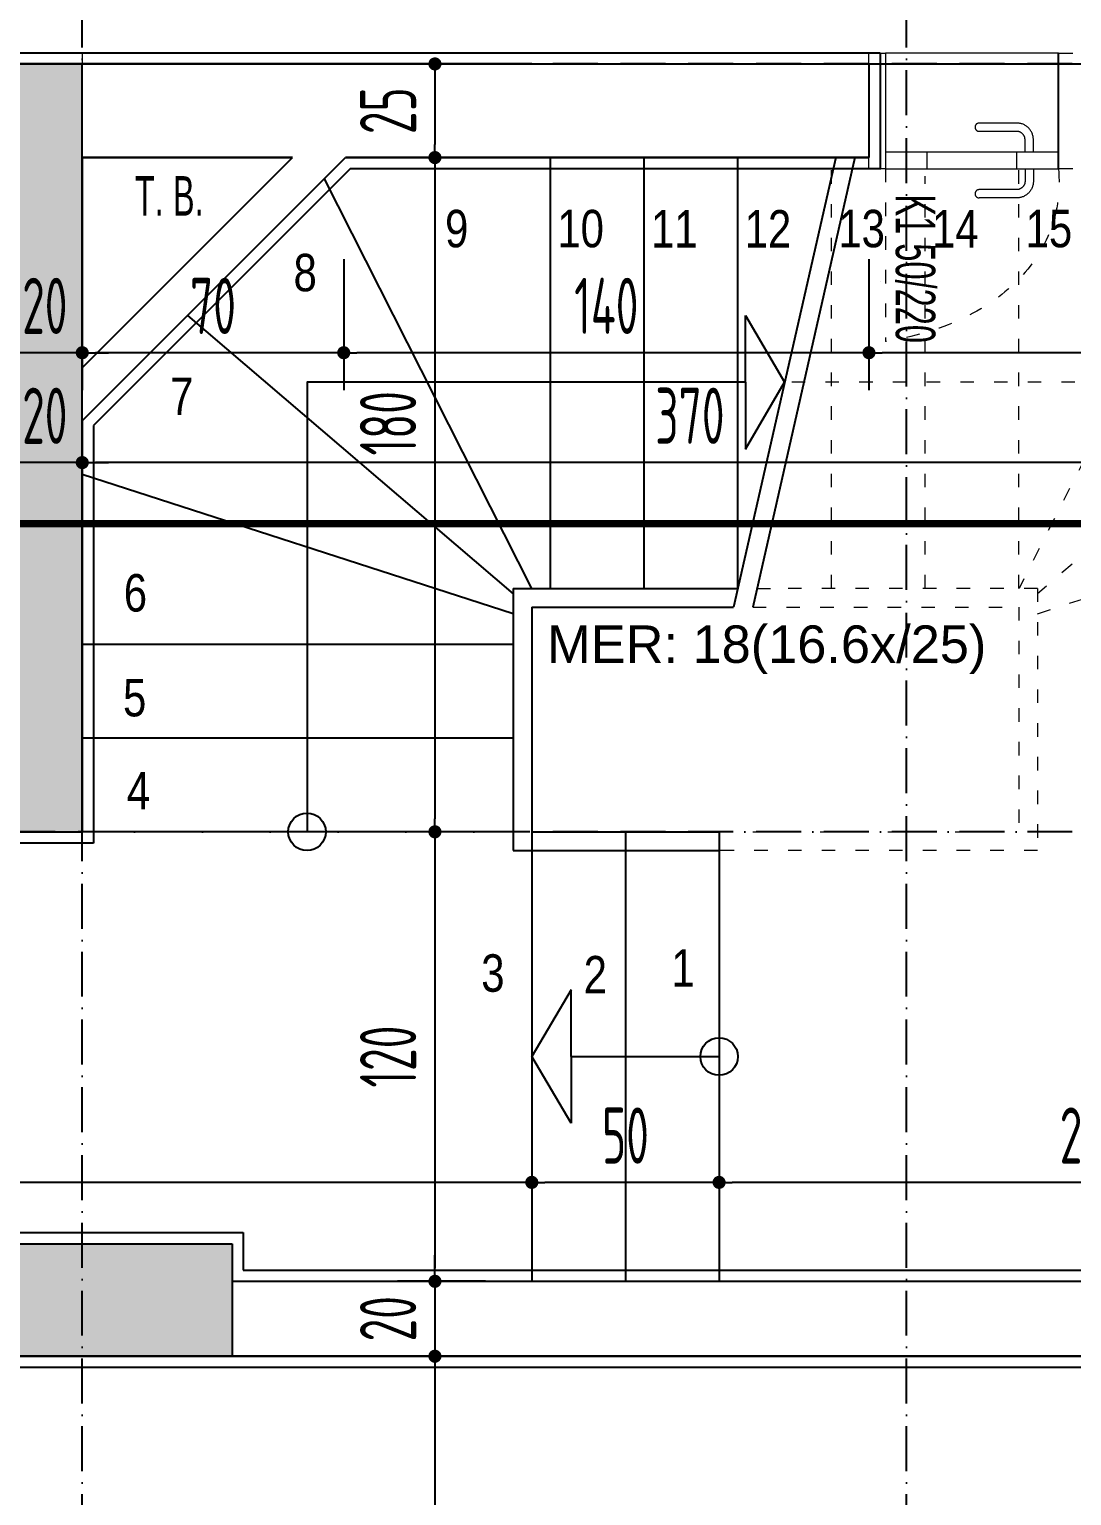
# Model space of a CAD drawing. Extents: x 41749 to 92598, y -24291 to 29432.
# Drawn here: x 53618.4 to 53896.7, y -22678.6 to -22287.1 of the extents above; entities that cross this region are included whole.
import ezdxf

# ---------------------------------------------------------------- set-up
doc = ezdxf.new("R2010")
doc.units = 0
doc.header["$MEASUREMENT"] = 0
doc.header["$PDMODE"] = 3
for name, pattern in [('ACAD_ISO03W100', [30, 12, -18]), ('ACAD_ISO10W100', [18, 12, -3, 0, -3]), ('DASHED', [0.75, 0.5, -0.25])]:
    doc.linetypes.add(name, pattern=pattern)
doc.layers.get('0').update_dxf_attribs({"linetype": 'CONTINUOUS'})
doc.layers.get('Defpoints').update_dxf_attribs({"linetype": 'CONTINUOUS'})
for name, color, linetype in [('ADAKENARI', 7, 'CONTINUOUS'), ('AKS', 10, 'CONTINUOUS'), ('DUVAR', 6, 'CONTINUOUS'), ('İÇ ÖLÇÜ', 95, 'CONTINUOUS'), ('KOLON', 5, 'CONTINUOUS'), ('MERBAS', 231, 'CONTINUOUS'), ('MERDIVEN', 3, 'CONTINUOUS'), ('OLCU', 3, 'CONTINUOUS'), ('SIVA', 7, 'CONTINUOUS'), ('SıVA', 7, 'CONTINUOUS'), ('tar', 12, 'CONTINUOUS'), ('YAZI', 7, 'CONTINUOUS')]:
    doc.layers.add(name, color=color, linetype=linetype)
for name, color, linetype, lineweight in [('KAPI-ACILIM1', 13, 'ACAD_ISO03W100', 20), ('KAPI-ACILIM11', 13, 'ACAD_ISO03W100', 20), ('KAPI-GOR', 153, 'CONTINUOUS', 15), ('KAPI-KASA', 34, 'CONTINUOUS', 20)]:
    doc.layers.add(name, color=color, linetype=linetype, lineweight=lineweight)
doc.styles.add('OLCU', font='isocpeur.ttf', dxfattribs={"width": 0.59})
doc.styles.add('POZ', font='arial.ttf', dxfattribs={"width": 0.8, "height": 12.5})
doc.dimstyles.new('OLCU3', dxfattribs={"dimscale": 0.5, "dimtxt": 30, "dimasz": 7, "dimexe": 20, "dimexo": 0, "dimgap": 10, "dimtad": 1, "dimdec": 4, "dimrnd": 0.5, "dimdsep": 46, "dimtxsty": 'OLCU', "dimblk1": 'DOT', "dimblk2": 'DOT', "dimsah": 1, "dimcen": 0.09, "dimclrt": 4, "dimadec": 0, "dimazin": 0, "dimtfac": 1, "dimtdec": 4, "dimtix": 1, "dimtmove": 2, "dimatfit": 3, "dimfxl": 0, "dimtolj": 1, "dimtzin": 0, "dimarcsym": 0})

# ---------------------------------------------------------------- blocks, each defined once
blk = doc.blocks.new('DOT')
at = {"color": 0, "linetype": 'ByBlock'}
blk.add_line((-0.5, 0), (-1, 0), dxfattribs=at)
at = {"color": 0, "linetype": 'ByBlock', "const_width": 0.5}
blk.add_lwpolyline([(-0.25, 0, 1), (0.25, 0, 1)], format="xyb", close=True, dxfattribs=at)
blk = doc.blocks.new('*D2214')
at = {"layer": 'Defpoints', "color": 0, "transparency": 16777216}
for p in [(53842.54, -22308.92), (53992.54, -22333.65), (53842.54, -22373.44)]:
    blk.add_point(p, dxfattribs=at)
at = {"layer": 'İÇ ÖLÇÜ', "color": 0, "lineweight": -2, "transparency": 16777216}
for p, q in [((53842.54, -22348.44), (53842.54, -22383.44)), ((53992.54, -22348.44), (53992.54, -22383.44)), ((53989.04, -22373.44), (53846.04, -22373.44))]:
    blk.add_line(p, q, dxfattribs=at)
at = {"layer": 'İÇ ÖLÇÜ', "color": 0, "lineweight": -2, "transparency": 16777216, "xscale": 3.5, "yscale": 3.5, "zscale": 3.5, "rotation": 180}
blk.add_blockref('DOT', (53842.54, -22373.44), dxfattribs=at)
at = {"layer": 'İÇ ÖLÇÜ', "color": 0, "lineweight": -2, "transparency": 16777216, "xscale": 3.5, "yscale": 3.5, "zscale": 3.5}
blk.add_blockref('DOT', (53992.54, -22373.44), dxfattribs=at)
at = {"layer": 'İÇ ÖLÇÜ', "color": 4, "transparency": 16777216, "insert": (53917.54, -22360.94), "char_height": 15, "attachment_point": 5, "style": 'OLCU'}
blk.add_mtext('\\A1;150', dxfattribs=at)
blk = doc.blocks.new('*D2215')
at = {"layer": 'Defpoints', "color": 0, "transparency": 16777216}
for p in [(53842.54, -22308.92), (53702.34, -22321.27), (53702.34, -22373.44)]:
    blk.add_point(p, dxfattribs=at)
at = {"layer": 'İÇ ÖLÇÜ', "color": 0, "lineweight": -2, "transparency": 16777216}
for p, q in [((53702.34, -22348.44), (53702.34, -22383.44)), ((53842.54, -22348.44), (53842.54, -22383.44)), ((53839.04, -22373.44), (53705.84, -22373.44))]:
    blk.add_line(p, q, dxfattribs=at)
at = {"layer": 'İÇ ÖLÇÜ', "color": 0, "lineweight": -2, "transparency": 16777216, "xscale": 3.5, "yscale": 3.5, "zscale": 3.5, "rotation": 180}
blk.add_blockref('DOT', (53702.34, -22373.44), dxfattribs=at)
at = {"layer": 'İÇ ÖLÇÜ', "color": 0, "lineweight": -2, "transparency": 16777216, "xscale": 3.5, "yscale": 3.5, "zscale": 3.5}
blk.add_blockref('DOT', (53842.54, -22373.44), dxfattribs=at)
at = {"layer": 'İÇ ÖLÇÜ', "color": 4, "transparency": 16777216, "insert": (53772.44, -22360.94), "char_height": 15, "attachment_point": 5, "style": 'OLCU'}
blk.add_mtext('\\A1;140', dxfattribs=at)
blk = doc.blocks.new('*D2216')
at = {"layer": 'Defpoints', "color": 0, "transparency": 16777216}
for p in [(53702.34, -22321.27), (53632.54, -22331.83), (53632.54, -22373.44)]:
    blk.add_point(p, dxfattribs=at)
at = {"layer": 'İÇ ÖLÇÜ', "color": 0, "lineweight": -2, "transparency": 16777216}
for p, q in [((53632.54, -22348.44), (53632.54, -22383.44)), ((53702.34, -22348.44), (53702.34, -22383.44)), ((53698.84, -22373.44), (53636.04, -22373.44))]:
    blk.add_line(p, q, dxfattribs=at)
at = {"layer": 'İÇ ÖLÇÜ', "color": 0, "lineweight": -2, "transparency": 16777216, "xscale": 3.5, "yscale": 3.5, "zscale": 3.5, "rotation": 180}
blk.add_blockref('DOT', (53632.54, -22373.44), dxfattribs=at)
at = {"layer": 'İÇ ÖLÇÜ', "color": 0, "lineweight": -2, "transparency": 16777216, "xscale": 3.5, "yscale": 3.5, "zscale": 3.5}
blk.add_blockref('DOT', (53702.34, -22373.44), dxfattribs=at)
at = {"layer": 'İÇ ÖLÇÜ', "color": 4, "transparency": 16777216, "insert": (53667.44, -22360.94), "char_height": 15, "attachment_point": 5, "style": 'OLCU'}
blk.add_mtext('\\A1;70', dxfattribs=at)
blk = doc.blocks.new('*D2217')
at = {"layer": 'Defpoints', "color": 0, "transparency": 16777216}
for p in [(53612.54, -22313.62), (53632.54, -22331.83), (53612.54, -22373.44)]:
    blk.add_point(p, dxfattribs=at)
at = {"layer": 'İÇ ÖLÇÜ', "color": 0, "lineweight": -2, "transparency": 16777216}
for p, q in [((53612.54, -22348.44), (53612.54, -22383.44)), ((53632.54, -22348.44), (53632.54, -22383.44)), ((53609.04, -22373.44), (53605.54, -22373.44)), ((53632.54, -22373.44), (53612.54, -22373.44)), ((53636.04, -22373.44), (53639.54, -22373.44))]:
    blk.add_line(p, q, dxfattribs=at)
at = {"layer": 'İÇ ÖLÇÜ', "color": 0, "lineweight": -2, "transparency": 16777216, "xscale": 3.5, "yscale": 3.5, "zscale": 3.5}
blk.add_blockref('DOT', (53612.54, -22373.44), dxfattribs=at)
at = {"layer": 'İÇ ÖLÇÜ', "color": 0, "lineweight": -2, "transparency": 16777216, "xscale": 3.5, "yscale": 3.5, "zscale": 3.5, "rotation": 180}
blk.add_blockref('DOT', (53632.54, -22373.44), dxfattribs=at)
at = {"layer": 'İÇ ÖLÇÜ', "color": 4, "transparency": 16777216, "insert": (53622.54, -22360.94), "char_height": 15, "attachment_point": 5, "style": 'OLCU'}
blk.add_mtext('\\A1;20', dxfattribs=at)
blk = doc.blocks.new('*D2221')
at = {"layer": 'Defpoints', "color": 0, "transparency": 16777216}
for p in [(53632.54, -22402.77), (53632.54, -22459.97), (54002.54, -22459.97)]:
    blk.add_point(p, dxfattribs=at)
at = {"layer": 'İÇ ÖLÇÜ', "color": 0, "lineweight": -2, "transparency": 16777216}
for p, q in [((53632.54, -22427.77), (53632.54, -22392.77)), ((54002.54, -22427.77), (54002.54, -22392.77)), ((53999.04, -22402.77), (53636.04, -22402.77))]:
    blk.add_line(p, q, dxfattribs=at)
at = {"layer": 'İÇ ÖLÇÜ', "color": 0, "lineweight": -2, "transparency": 16777216, "xscale": 3.5, "yscale": 3.5, "zscale": 3.5, "rotation": 180}
blk.add_blockref('DOT', (53632.54, -22402.77), dxfattribs=at)
at = {"layer": 'İÇ ÖLÇÜ', "color": 0, "lineweight": -2, "transparency": 16777216, "xscale": 3.5, "yscale": 3.5, "zscale": 3.5}
blk.add_blockref('DOT', (54002.54, -22402.77), dxfattribs=at)
at = {"layer": 'İÇ ÖLÇÜ', "color": 4, "transparency": 16777216, "insert": (53794.75, -22390.27), "char_height": 15, "attachment_point": 5, "style": 'OLCU'}
blk.add_mtext('\\A1;370', dxfattribs=at)
blk = doc.blocks.new('*D2222')
at = {"layer": 'Defpoints', "color": 0, "transparency": 16777216}
for p in [(53612.54, -22402.77), (53632.54, -22459.97), (53612.54, -22481.34)]:
    blk.add_point(p, dxfattribs=at)
at = {"layer": 'İÇ ÖLÇÜ', "color": 0, "lineweight": -2, "transparency": 16777216}
for p, q in [((53612.54, -22427.77), (53612.54, -22392.77)), ((53632.54, -22427.77), (53632.54, -22392.77)), ((53609.04, -22402.77), (53605.54, -22402.77)), ((53632.54, -22402.77), (53612.54, -22402.77)), ((53636.04, -22402.77), (53639.54, -22402.77))]:
    blk.add_line(p, q, dxfattribs=at)
at = {"layer": 'İÇ ÖLÇÜ', "color": 0, "lineweight": -2, "transparency": 16777216, "xscale": 3.5, "yscale": 3.5, "zscale": 3.5}
blk.add_blockref('DOT', (53612.54, -22402.77), dxfattribs=at)
at = {"layer": 'İÇ ÖLÇÜ', "color": 0, "lineweight": -2, "transparency": 16777216, "xscale": 3.5, "yscale": 3.5, "zscale": 3.5, "rotation": 180}
blk.add_blockref('DOT', (53632.54, -22402.77), dxfattribs=at)
at = {"layer": 'İÇ ÖLÇÜ', "color": 4, "transparency": 16777216, "insert": (53622.54, -22390.27), "char_height": 15, "attachment_point": 5, "style": 'OLCU'}
blk.add_mtext('\\A1;20', dxfattribs=at)
blk = doc.blocks.new('*D2236')
at = {"layer": 'Defpoints', "color": 0, "transparency": 16777216}
for p in [(53802.54, -22561.34), (54002.54, -22565.25), (53802.54, -22594.93)]:
    blk.add_point(p, dxfattribs=at)
at = {"layer": 'İÇ ÖLÇÜ', "color": 0, "lineweight": -2, "transparency": 16777216}
for p, q in [((53802.54, -22569.93), (53802.54, -22604.93)), ((54002.54, -22569.93), (54002.54, -22604.93)), ((53999.04, -22594.93), (53806.04, -22594.93))]:
    blk.add_line(p, q, dxfattribs=at)
at = {"layer": 'İÇ ÖLÇÜ', "color": 0, "lineweight": -2, "transparency": 16777216, "xscale": 3.5, "yscale": 3.5, "zscale": 3.5, "rotation": 180}
blk.add_blockref('DOT', (53802.54, -22594.93), dxfattribs=at)
at = {"layer": 'İÇ ÖLÇÜ', "color": 0, "lineweight": -2, "transparency": 16777216, "xscale": 3.5, "yscale": 3.5, "zscale": 3.5}
blk.add_blockref('DOT', (54002.54, -22594.93), dxfattribs=at)
at = {"layer": 'İÇ ÖLÇÜ', "color": 4, "transparency": 16777216, "insert": (53902.54, -22582.43), "char_height": 15, "attachment_point": 5, "style": 'OLCU'}
blk.add_mtext('\\A1;200', dxfattribs=at)
blk = doc.blocks.new('*D2237')
at = {"layer": 'Defpoints', "color": 0, "transparency": 16777216}
for p in [(53752.54, -22542.56), (53802.54, -22561.34), (53752.54, -22594.93)]:
    blk.add_point(p, dxfattribs=at)
at = {"layer": 'MERDIVEN', "color": 0, "lineweight": -2, "transparency": 16777216}
for p, q in [((53752.54, -22569.93), (53752.54, -22604.93)), ((53802.54, -22569.93), (53802.54, -22604.93)), ((53799.04, -22594.93), (53756.04, -22594.93))]:
    blk.add_line(p, q, dxfattribs=at)
at = {"layer": 'MERDIVEN', "color": 0, "lineweight": -2, "transparency": 16777216, "xscale": 3.5, "yscale": 3.5, "zscale": 3.5, "rotation": 180}
blk.add_blockref('DOT', (53752.54, -22594.93), dxfattribs=at)
at = {"layer": 'MERDIVEN', "color": 0, "lineweight": -2, "transparency": 16777216, "xscale": 3.5, "yscale": 3.5, "zscale": 3.5}
blk.add_blockref('DOT', (53802.54, -22594.93), dxfattribs=at)
at = {"layer": 'MERDIVEN', "color": 4, "transparency": 16777216, "insert": (53777.54, -22582.43), "char_height": 15, "attachment_point": 5, "style": 'OLCU'}
blk.add_mtext('\\A1;50', dxfattribs=at)
blk = doc.blocks.new('*D2238')
at = {"layer": 'Defpoints', "color": 0, "transparency": 16777216}
for p in [(53752.54, -22542.56), (53452.54, -22585.03), (53452.54, -22594.93)]:
    blk.add_point(p, dxfattribs=at)
at = {"layer": 'MERDIVEN', "color": 0, "lineweight": -2, "transparency": 16777216}
for p, q in [((53752.54, -22569.93), (53752.54, -22604.93)), ((53452.54, -22585.03), (53452.54, -22604.93)), ((53749.04, -22594.93), (53456.04, -22594.93))]:
    blk.add_line(p, q, dxfattribs=at)
at = {"layer": 'MERDIVEN', "color": 0, "lineweight": -2, "transparency": 16777216, "xscale": 3.5, "yscale": 3.5, "zscale": 3.5, "rotation": 180}
blk.add_blockref('DOT', (53452.54, -22594.93), dxfattribs=at)
at = {"layer": 'MERDIVEN', "color": 0, "lineweight": -2, "transparency": 16777216, "xscale": 3.5, "yscale": 3.5, "zscale": 3.5}
blk.add_blockref('DOT', (53752.54, -22594.93), dxfattribs=at)
at = {"layer": 'MERDIVEN', "color": 4, "transparency": 16777216, "insert": (53602.54, -22582.43), "char_height": 15, "attachment_point": 5, "style": 'OLCU'}
blk.add_mtext('\\A1;300', dxfattribs=at)
blk = doc.blocks.new('*D2275')
at = {"layer": 'Defpoints', "color": 0, "transparency": 16777216}
for p in [(53725.04, -22296.34), (53726.68, -22321.34), (53727.68, -22321.34)]:
    blk.add_point(p, dxfattribs=at)
at = {"layer": 'İÇ ÖLÇÜ', "color": 0, "lineweight": -2, "transparency": 16777216}
for p, q in [((53725.04, -22296.34), (53736.68, -22296.34)), ((53726.68, -22299.84), (53726.68, -22317.84)), ((53727.68, -22321.34), (53716.68, -22321.34))]:
    blk.add_line(p, q, dxfattribs=at)
at = {"layer": 'İÇ ÖLÇÜ', "color": 0, "lineweight": -2, "transparency": 16777216, "xscale": 3.5, "yscale": 3.5, "zscale": 3.5}
for p, rotation in [((53726.68, -22296.34), 90), ((53726.68, -22321.34), 270)]:
    blk.add_blockref('DOT', p, dxfattribs=dict(at, rotation=rotation))
at = {"layer": 'İÇ ÖLÇÜ', "color": 4, "transparency": 16777216, "insert": (53714.18, -22308.84), "char_height": 15, "attachment_point": 5, "rotation": 90, "style": 'OLCU'}
blk.add_mtext('\\A1;25', dxfattribs=at)
blk = doc.blocks.new('*D2276')
at = {"layer": 'Defpoints', "color": 0, "transparency": 16777216}
for p in [(53727.68, -22321.34), (53726.68, -22501.34), (53726.68, -22501.34)]:
    blk.add_point(p, dxfattribs=at)
at = {"layer": 'İÇ ÖLÇÜ', "color": 0, "lineweight": -2, "transparency": 16777216}
for p, q in [((53727.68, -22321.34), (53716.68, -22321.34)), ((53726.68, -22324.84), (53726.68, -22497.84)), ((53726.68, -22501.34), (53716.68, -22501.34))]:
    blk.add_line(p, q, dxfattribs=at)
at = {"layer": 'İÇ ÖLÇÜ', "color": 0, "lineweight": -2, "transparency": 16777216, "xscale": 3.5, "yscale": 3.5, "zscale": 3.5}
for p, rotation in [((53726.68, -22321.34), 90), ((53726.68, -22501.34), 270)]:
    blk.add_blockref('DOT', p, dxfattribs=dict(at, rotation=rotation))
at = {"layer": 'İÇ ÖLÇÜ', "color": 4, "transparency": 16777216, "insert": (53714.18, -22392.28), "char_height": 15, "attachment_point": 5, "rotation": 90, "style": 'OLCU'}
blk.add_mtext('\\A1;180', dxfattribs=at)
blk = doc.blocks.new('*D2277')
at = {"layer": 'Defpoints', "color": 0, "transparency": 16777216}
for p in [(53726.68, -22501.34), (53726.68, -22621.34), (53740.18, -22621.34)]:
    blk.add_point(p, dxfattribs=at)
at = {"layer": 'İÇ ÖLÇÜ', "color": 0, "lineweight": -2, "transparency": 16777216}
for p, q in [((53726.68, -22501.34), (53716.68, -22501.34)), ((53726.68, -22504.84), (53726.68, -22617.84)), ((53740.18, -22621.34), (53716.68, -22621.34))]:
    blk.add_line(p, q, dxfattribs=at)
at = {"layer": 'İÇ ÖLÇÜ', "color": 0, "lineweight": -2, "transparency": 16777216, "xscale": 3.5, "yscale": 3.5, "zscale": 3.5}
for p, rotation in [((53726.68, -22501.34), 90), ((53726.68, -22621.34), 270)]:
    blk.add_blockref('DOT', p, dxfattribs=dict(at, rotation=rotation))
at = {"layer": 'İÇ ÖLÇÜ', "color": 4, "transparency": 16777216, "insert": (53714.18, -22561.34), "char_height": 15, "attachment_point": 5, "rotation": 90, "style": 'OLCU'}
blk.add_mtext('\\A1;120', dxfattribs=at)
blk = doc.blocks.new('*D2278')
at = {"layer": 'Defpoints', "color": 0, "transparency": 16777216}
for p in [(53740.18, -22621.34), (53726.68, -22641.34), (53740.18, -22641.34)]:
    blk.add_point(p, dxfattribs=at)
at = {"layer": 'İÇ ÖLÇÜ', "color": 0, "lineweight": -2, "transparency": 16777216}
for p, q in [((53726.68, -22617.84), (53726.68, -22614.34)), ((53740.18, -22621.34), (53716.68, -22621.34)), ((53726.68, -22621.34), (53726.68, -22641.34)), ((53740.18, -22641.34), (53716.68, -22641.34)), ((53726.68, -22644.84), (53726.68, -22648.34))]:
    blk.add_line(p, q, dxfattribs=at)
at = {"layer": 'İÇ ÖLÇÜ', "color": 0, "lineweight": -2, "transparency": 16777216, "xscale": 3.5, "yscale": 3.5, "zscale": 3.5}
for p, rotation in [((53726.68, -22621.34), 270), ((53726.68, -22641.34), 90)]:
    blk.add_blockref('DOT', p, dxfattribs=dict(at, rotation=rotation))
at = {"layer": 'İÇ ÖLÇÜ', "color": 4, "transparency": 16777216, "insert": (53714.18, -22631.34), "char_height": 15, "attachment_point": 5, "rotation": 90, "style": 'OLCU'}
blk.add_mtext('\\A1;20', dxfattribs=at)
blk = doc.blocks.new('*D2279')
at = {"layer": 'Defpoints', "color": 0, "transparency": 16777216}
for p in [(53752.07, -22641.34), (53726.68, -23211.34), (53788.9, -23211.34)]:
    blk.add_point(p, dxfattribs=at)
at = {"layer": 'İÇ ÖLÇÜ', "color": 0, "lineweight": -2, "transparency": 16777216}
for p, q in [((53751.68, -22641.34), (53716.68, -22641.34)), ((53726.68, -22644.84), (53726.68, -23207.84)), ((53751.68, -23211.34), (53716.68, -23211.34))]:
    blk.add_line(p, q, dxfattribs=at)
at = {"layer": 'İÇ ÖLÇÜ', "color": 0, "lineweight": -2, "transparency": 16777216, "xscale": 3.5, "yscale": 3.5, "zscale": 3.5}
for p, rotation in [((53726.68, -22641.34), 90), ((53726.68, -23211.34), 270)]:
    blk.add_blockref('DOT', p, dxfattribs=dict(at, rotation=rotation))
at = {"layer": 'İÇ ÖLÇÜ', "color": 4, "transparency": 16777216, "insert": (53714.18, -23006.08), "char_height": 15, "attachment_point": 5, "rotation": 90, "style": 'OLCU'}
blk.add_mtext('\\A1;570', dxfattribs=at)
blk = doc.blocks.new('*D2360')
at = {"layer": 'Defpoints', "color": 0, "transparency": 16777216}
for p in [(53842.54, -22107.72), (52732.54, -22296.34), (53842.54, -22296.34)]:
    blk.add_point(p, dxfattribs=at)
at = {"layer": 'OLCU', "color": 0, "lineweight": -2, "transparency": 16777216}
for p, q in [((52732.54, -22132.72), (52732.54, -22097.72)), ((53842.54, -22132.72), (53842.54, -22097.72)), ((52736.04, -22107.72), (53839.04, -22107.72))]:
    blk.add_line(p, q, dxfattribs=at)
at = {"layer": 'OLCU', "color": 0, "lineweight": -2, "transparency": 16777216, "xscale": 3.5, "yscale": 3.5, "zscale": 3.5, "rotation": 180}
blk.add_blockref('DOT', (52732.54, -22107.72), dxfattribs=at)
at = {"layer": 'OLCU', "color": 0, "lineweight": -2, "transparency": 16777216, "xscale": 3.5, "yscale": 3.5, "zscale": 3.5}
blk.add_blockref('DOT', (53842.54, -22107.72), dxfattribs=at)
at = {"layer": 'OLCU', "color": 4, "transparency": 16777216, "insert": (53287.54, -22095.22), "char_height": 15, "attachment_point": 5, "style": 'OLCU'}
blk.add_mtext('\\A1;1110', dxfattribs=at)
blk = doc.blocks.new('*D2361')
at = {"layer": 'Defpoints', "color": 0, "transparency": 16777216}
for p in [(53992.54, -22107.72), (53842.54, -22296.34), (53992.54, -22311.26)]:
    blk.add_point(p, dxfattribs=at)
at = {"layer": 'OLCU', "color": 0, "lineweight": -2, "transparency": 16777216}
for p, q in [((53842.54, -22132.72), (53842.54, -22097.72)), ((53992.54, -22132.72), (53992.54, -22097.72)), ((53846.04, -22107.72), (53989.04, -22107.72))]:
    blk.add_line(p, q, dxfattribs=at)
at = {"layer": 'OLCU', "color": 0, "lineweight": -2, "transparency": 16777216, "xscale": 3.5, "yscale": 3.5, "zscale": 3.5, "rotation": 180}
blk.add_blockref('DOT', (53842.54, -22107.72), dxfattribs=at)
at = {"layer": 'OLCU', "color": 0, "lineweight": -2, "transparency": 16777216, "xscale": 3.5, "yscale": 3.5, "zscale": 3.5}
blk.add_blockref('DOT', (53992.54, -22107.72), dxfattribs=at)
at = {"layer": 'OLCU', "color": 4, "transparency": 16777216, "insert": (53917.54, -22095.22), "char_height": 15, "attachment_point": 5, "style": 'OLCU'}
blk.add_mtext('\\A1;150', dxfattribs=at)
blk = doc.blocks.new('*D2363')
at = {"layer": 'Defpoints', "color": 0, "transparency": 16777216}
for p in [(52732.54, -22074.62), (54497.54, -22132.72), (52732.54, -22296.34)]:
    blk.add_point(p, dxfattribs=at)
at = {"layer": 'OLCU', "color": 0, "lineweight": -2, "transparency": 16777216}
for p, q in [((52732.54, -22099.62), (52732.54, -22064.62)), ((54497.54, -22099.62), (54497.54, -22064.62)), ((54494.04, -22074.62), (52736.04, -22074.62))]:
    blk.add_line(p, q, dxfattribs=at)
at = {"layer": 'OLCU', "color": 0, "lineweight": -2, "transparency": 16777216, "xscale": 3.5, "yscale": 3.5, "zscale": 3.5, "rotation": 180}
blk.add_blockref('DOT', (52732.54, -22074.62), dxfattribs=at)
at = {"layer": 'OLCU', "color": 0, "lineweight": -2, "transparency": 16777216, "xscale": 3.5, "yscale": 3.5, "zscale": 3.5}
blk.add_blockref('DOT', (54497.54, -22074.62), dxfattribs=at)
at = {"layer": 'OLCU', "color": 4, "transparency": 16777216, "insert": (53615.04, -22062.12), "char_height": 15, "attachment_point": 5, "style": 'OLCU'}
blk.add_mtext('\\A1;1765', dxfattribs=at)

msp = doc.modelspace()

# ---------------------------------------------------------------- hatches: boundary and pattern name
at = {"layer": 'tar'}
h = msp.add_hatch(dxfattribs=at)
h.set_pattern_fill('ANSI33', color=256, scale=40, style=0)
h.paths.add_polyline_path([(52927.53676, -22296.33978), (52897.53676, -22296.33978), (52897.53676, -22356.33978), (52927.53676, -22356.33978)])
h.paths.add_polyline_path([(53452.53676, -22296.33978), (53442.53676, -22296.33978), (53432.53676, -22296.33978), (53432.53676, -22501.33978), (53452.53676, -22501.33978)])
h.paths.add_polyline_path([(53632.53676, -22296.33978), (53622.53676, -22296.33978), (53612.53676, -22296.33978), (53612.53676, -22501.33978), (53632.53676, -22501.33978)])
h.paths.add_polyline_path([(53992.53676, -22356.33978), (54022.53676, -22356.33978), (54022.53676, -22296.33978), (53992.53676, -22296.33978)])
h.paths.add_polyline_path([(54342.38823, -22296.33978), (54342.38823, -22326.33978), (54401.38823, -22326.33978), (54401.38823, -22296.33978)])
h.paths.add_polyline_path([(52927.53676, -22581.33978), (52897.53676, -22581.33978), (52897.53676, -22641.33978), (52927.53676, -22641.33978)])
h.paths.add_polyline_path([(53612.53676, -22611.33978), (53612.53676, -22641.33978), (53672.53676, -22641.33978), (53672.53676, -22611.33978)])
h.paths.add_polyline_path([(54022.53676, -22641.33978), (54022.53676, -22611.33978), (53962.53676, -22611.33978), (53962.53676, -22641.33978)])
h.paths.add_polyline_path([(52927.53676, -23111.33978), (52927.53676, -23081.33978), (52867.53676, -23081.33978), (52867.53676, -23111.33978)])
h.paths.add_polyline_path([(53352.53676, -23156.33973), (53322.53676, -23156.33973), (53322.53676, -23216.33973), (53352.53676, -23216.33973)])
h.paths.add_polyline_path([(53852.53676, -23156.33973), (53822.53676, -23156.33973), (53822.53676, -23216.33973), (53852.53676, -23216.33973)])
h.paths.add_polyline_path([(54341.38823, -23081.33978), (54341.38823, -23111.33978), (54401.38823, -23111.33978), (54401.38823, -23081.33978)])

# ---------------------------------------------------------------- linework, layer by layer
at = {"layer": 'ADAKENARI'}
msp.add_lwpolyline([(53442.53676, -22296.33978), (54013.35869, -22296.33978), (54013.35869, -22641.33978), (53442.53676, -22641.33978)], close=True, dxfattribs=at)
at = {"layer": 'AKS', "linetype": 'ACAD_ISO10W100'}
for p, q in [((53632.53676, -24011.44639), (53632.53676, -21978.06351)), ((53852.53676, -24011.44639), (53852.53676, -21978.06351)), ((54874.22491, -22296.33978), (52118.01207, -22296.33978)), ((54874.22491, -22501.33978), (52118.01207, -22501.33978)), ((54874.22491, -22641.33978), (52118.01207, -22641.33978))]:
    msp.add_line(p, q, dxfattribs=at)
at = {"layer": 'Defpoints'}
msp.add_lwpolyline([(52757.53676, -22321.33978), (53212.53676, -22321.33978), (53212.53676, -22551.33978), (53432.53676, -22551.33978), (53432.53676, -22641.33978), (54022.53676, -22641.33978), (54022.53676, -22321.33978), (54477.53676, -22316.33978), (54487.53676, -22966.09965), (54331.87856, -23201.28472), (54301.87856, -23201.28472), (54301.87856, -23211.33978), (53077.58132, -23211.29363), (52762.93707, -23168.44382), (52764.96116, -23153.58102), (52757.53676, -23152.56992), (52757.53676, -22321.33978)], close=True, dxfattribs=at)
at = {"layer": 'DUVAR'}
for p, q in [((53632.53676, -22296.33978), (53817.53676, -22296.33978)), ((53752.53676, -22296.33978), (53632.53676, -22296.33978)), ((53842.53676, -22296.33978), (53842.53676, -22321.33978)), ((53842.53676, -22296.33978), (53842.53676, -22321.33978)), ((53632.53676, -22321.33978), (53688.68899, -22321.33978)), ((53632.53676, -22321.33978), (53688.68899, -22321.33978)), ((53688.68899, -22321.33978), (53632.53676, -22321.33978)), ((53632.53676, -22391.63416), (53702.83113, -22321.33978)), ((53632.53676, -22377.49202), (53688.68899, -22321.33978)), ((53632.53676, -22321.33978), (53688.68899, -22321.33978)), ((53688.68899, -22321.33978), (53632.53676, -22321.33978)), ((53632.53676, -22391.63416), (53702.83113, -22321.33978)), ((53632.53676, -22377.49202), (53688.68899, -22321.33978)), ((53632.53676, -22321.33978), (53632.53676, -22377.49202)), ((53632.53676, -22321.33978), (53632.53676, -22377.49202)), ((53702.83113, -22321.33978), (53817.53676, -22321.33978)), ((53702.83113, -22321.33978), (53817.53676, -22321.33978)), ((53702.83113, -22321.33978), (53752.53676, -22321.33978)), ((53752.53676, -22321.33978), (53702.83113, -22321.33978)), ((53842.53676, -22321.33978), (53702.83113, -22321.33978)), ((53632.53676, -22391.63416), (53632.53676, -22501.33978)), ((53632.53676, -22391.63416), (53632.53676, -22501.33978)), ((53672.53676, -22621.33978), (53962.53676, -22621.33978)), ((53672.53676, -22641.33978), (53962.53676, -22641.33978))]:
    msp.add_line(p, q, dxfattribs=at)
for points in [[(53632.53676, -22296.33978), (53842.53676, -22296.33978)], [(53632.53676, -22321.33978), (53688.689, -22321.33978)], [(53702.83113, -22321.33978), (53842.53676, -22321.33978)]]:
    msp.add_lwpolyline(points, dxfattribs=at)
at = {"layer": 'KAPI-ACILIM1', "ltscale": 0.3}
for p, q in [((53832.53676, -22436.33978), (53832.53676, -22321.33978)), ((53846.9812, -22324.33978), (53846.9812, -22370.45089)), ((53882.53676, -22436.33978), (53882.53676, -22321.33978)), ((53940.78853, -22321.33978), (53882.5969, -22436.33978)), ((53857.53676, -22436.33978), (53857.53676, -22326.33978)), ((53992.53676, -22347.9813), (53887.53676, -22437.78687)), ((53887.53676, -22443.10597), (54002.53676, -22405.91718)), ((53812.66426, -22436.33978), (53817.53676, -22436.33978)), ((53887.53676, -22436.33978), (53817.53676, -22436.33978)), ((53887.53676, -22436.33978), (53887.53676, -22506.33978)), ((53811.5279, -22441.33978), (53882.53676, -22441.33978)), ((53882.53676, -22441.33978), (53882.53676, -22501.33978)), ((53802.53676, -22501.33978), (53882.53676, -22501.33978)), ((53887.53676, -22506.33978), (53802.53676, -22506.33978))]:
    msp.add_line(p, q, dxfattribs=at)
for points in [[(53992.53676, -22296.33978), (53992.53676, -22176.33978), (53632.53676, -22176.33978), (53632.53676, -22296.33978)], [(53992.53676, -22296.33978), (53992.53676, -22176.33978), (53632.53676, -22176.33978), (53632.53676, -22296.33978)], [(53942.53676, -22414.82477), (53942.53676, -22381.33978), (53820.03676, -22381.33978)]]:
    msp.add_lwpolyline(points, dxfattribs=at)
at = {"layer": 'KAPI-ACILIM1', "ltscale": 0.3, "extrusion": (0, 0, -1)}
msp.add_ellipse((53818.08133, -22317.6883), major_axis=(74.02315, -19.52771), ratio=0.677787456, start_param=-0.247312988, end_param=0.999389404, dxfattribs=at)
at = {"layer": 'KAPI-ACILIM11'}
for p, q in [((53881.9812, -22312.11756), (53871.9812, -22312.11756)), ((53881.9812, -22314.33978), (53871.9812, -22314.33978)), ((53884.20342, -22319.89534), (53884.20342, -22316.562)), ((53886.42565, -22319.89534), (53886.42565, -22316.562)), ((53884.20342, -22319.89534), (53884.20342, -22319.062)), ((53886.42565, -22319.89534), (53886.42565, -22319.062)), ((53884.20342, -22324.33978), (53884.20342, -22327.67312)), ((53886.42565, -22324.33978), (53886.42565, -22327.67312)), ((53881.9812, -22329.89534), (53871.9812, -22329.89534)), ((53881.9812, -22332.11756), (53871.9812, -22332.11756))]:
    msp.add_line(p, q, dxfattribs=at)
for centre in [(53871.9812, -22313.22867), (53871.9812, -22331.00645)]:
    msp.add_arc(centre, 1.11111, 90, 270, dxfattribs=at)
for major_axis, start_param, end_param in [((3.1427, -3.1427), 0.785398163, 2.35619449), ((-1.57135, -1.57135), 2.35619449, 3.926990817)]:
    msp.add_ellipse((53881.9812, -22316.562), major_axis=major_axis, ratio=1, start_param=start_param, end_param=end_param, dxfattribs=at)
at = {"layer": 'KAPI-ACILIM11', "extrusion": (0, 0, -1)}
for major_axis, start_param, end_param in [((1.57135, -1.57135), 5.497787144, 7.068583471), ((-3.1427, -3.1427), 3.926990817, 5.497787144)]:
    msp.add_ellipse((53881.9812, -22327.67312), major_axis=major_axis, ratio=1, start_param=start_param, end_param=end_param, dxfattribs=at)
at = {"layer": 'KAPI-GOR'}
msp.add_line((53893.09231, -22293.50648), (53846.9812, -22293.50648), dxfattribs=at)
at = {"layer": 'KAPI-KASA'}
for p, q in [((53842.53676, -22293.50648), (53846.9812, -22293.50648)), ((53842.53676, -22324.33978), (53842.53676, -22293.50648)), ((53846.9812, -22293.50648), (53846.9812, -22324.33978)), ((53893.08776, -22293.50648), (53893.09231, -22293.50648)), ((53893.08776, -22324.33978), (53893.08776, -22293.50648)), ((53893.08776, -22293.50648), (53896.9812, -22293.50648)), ((53893.08776, -22324.33978), (53893.08776, -22293.50648)), ((53893.09231, -22293.50648), (53893.09231, -22324.33978)), ((53893.09231, -22319.89534), (53846.9812, -22319.89534)), ((53858.09231, -22324.33978), (53858.09231, -22319.89534)), ((53881.9812, -22324.33978), (53881.9812, -22319.89534)), ((53846.9812, -22324.33978), (53842.53676, -22324.33978)), ((53846.9812, -22324.33978), (53846.9812, -22324.33978)), ((53846.9812, -22324.33978), (53893.09231, -22324.33978)), ((53896.9812, -22324.33978), (53893.08776, -22324.33978)), ((53893.09231, -22324.33978), (53893.08776, -22324.33978))]:
    msp.add_line(p, q, dxfattribs=at)
at = {"layer": 'KOLON'}
for p, q in [((53612.53676, -22296.33978), (53632.53676, -22296.33978)), ((53632.53676, -22296.33978), (53612.53676, -22296.33978)), ((53622.53676, -22296.33978), (53632.53676, -22296.33978)), ((53632.53676, -22501.33978), (53632.53676, -22296.33978)), ((53612.53676, -22501.33978), (53632.53676, -22501.33978)), ((53612.53676, -22611.33978), (53672.53676, -22611.33978)), ((53672.53676, -22611.33978), (53672.53676, -22641.33978)), ((53672.53676, -22641.33978), (53612.53676, -22641.33978))]:
    msp.add_line(p, q, dxfattribs=at)
at = {"layer": 'MERBAS', "linetype": 'DASHED', "ltscale": 40, "const_width": 2}
msp.add_lwpolyline([(52603.2773, -22419.08917), (54665.0464, -22419.08917)], dxfattribs=at)
at = {"layer": 'MERDIVEN'}
for p, q in [((53887.53336, -22319.781), (53887.54366, -22319.77668)), ((53757.53676, -22436.33978), (53757.53676, -22321.33978)), ((53782.53676, -22436.33978), (53782.53676, -22321.33978)), ((53833.67312, -22321.33978), (53806.40039, -22441.33978)), ((53807.53676, -22436.33978), (53807.53676, -22321.33978)), ((53838.80063, -22321.33978), (53811.5279, -22441.33978)), ((53697.15645, -22327.01446), (53752.47662, -22436.33978)), ((53660.67561, -22363.4953), (53747.53676, -22437.78687)), ((53809.5415, -22381.33978), (53809.5415, -22363.53378)), ((53809.5415, -22363.53378), (53820.03676, -22381.33978)), ((53809.5415, -22381.33978), (53809.5415, -22399.14578)), ((53809.5415, -22399.14578), (53820.03676, -22381.33978)), ((53747.53676, -22443.10597), (53632.53676, -22405.91718)), ((53747.53676, -22436.33978), (53807.53676, -22436.33978)), ((53747.53676, -22436.33978), (53747.53676, -22506.33978)), ((53752.53676, -22441.33978), (53806.40039, -22441.33978)), ((53752.53676, -22441.33978), (53752.53676, -22501.33978)), ((53747.53676, -22451.33978), (53632.53676, -22451.33978)), ((53747.53676, -22476.33978), (53632.53676, -22476.33978)), ((53747.53676, -22501.33978), (53632.53676, -22501.33978)), ((53752.53676, -22501.33978), (53802.53676, -22501.33978)), ((53752.53676, -22501.33978), (53752.53676, -22621.33978)), ((53777.53676, -22501.33978), (53777.53676, -22621.33978)), ((53802.53676, -22501.33978), (53802.53676, -22621.33978)), ((53747.53676, -22506.33978), (53802.53676, -22506.33978)), ((53763.03201, -22543.53378), (53752.53676, -22561.33978)), ((53763.03201, -22561.33978), (53763.03201, -22543.53378)), ((53763.03201, -22579.14578), (53752.53676, -22561.33978)), ((53763.03201, -22561.33978), (53763.03201, -22579.14578))]:
    msp.add_line(p, q, dxfattribs=at)
for points in [[(53809.5415, -22381.33978), (53692.53676, -22381.33978), (53692.53676, -22501.33978)], [(53692.53676, -22444.33504), (53692.53676, -22501.33978)], [(53763.03201, -22561.33978), (53802.53676, -22561.33978)]]:
    msp.add_lwpolyline(points, dxfattribs=at)
for centre in [(53692.53676, -22501.33978), (53802.53676, -22561.33978)]:
    msp.add_circle(centre, 5, dxfattribs=at)
at = {"layer": 'SIVA'}
for p, q in [((53845.53676, -22324.50648), (53845.53676, -22324.33978)), ((53845.53676, -22354.50648), (53845.53676, -22354.50648)), ((53845.53676, -22354.50648), (53845.53676, -22354.50648))]:
    msp.add_line(p, q, dxfattribs=at)
at = {"layer": 'SıVA'}
for p, q in [((53612.53676, -22293.33978), (53632.53676, -22293.33978)), ((53632.53676, -22293.33978), (53845.53676, -22293.33978)), ((53845.53676, -22293.33978), (53845.53676, -22324.33978)), ((53704.07377, -22324.33978), (53635.53676, -22392.8768)), ((53845.53676, -22324.33978), (53704.07377, -22324.33978)), ((53635.53676, -22392.8768), (53635.53676, -22504.33978)), ((53635.53676, -22504.33978), (53609.54424, -22504.33978)), ((53609.53676, -22608.33978), (53675.53676, -22608.33978)), ((53675.53676, -22608.33978), (53675.53676, -22618.33978)), ((53675.53676, -22618.33978), (53959.53676, -22618.33978)), ((53672.53676, -22644.33978), (53612.53676, -22644.33978)), ((53962.53676, -22644.33978), (53672.53676, -22644.33978))]:
    msp.add_line(p, q, dxfattribs=at)

# ---------------------------------------------------------------- texts
at = {"layer": 'YAZI', "style": 'POZ'}
msp.add_text('MER: 18(16.6x/25)', height=10, dxfattribs=at).set_placement((53756.64364, -22456.23853))
at = {"layer": 'YAZI', "char_height": 10.56, "width": 183.750336, "attachment_point": 5, "style": 'OLCU'}
for s, insert, rotation in [('{\\fArial|b0|i0|c162|p34;T. B.}', (53655.75909, -22331.57417), 0), ('{\\fArial|b0|i0|c162|p34;T. B.}', (53655.75909, -22331.57417), 0), ('{\\fArial|b0|i0|c162|p34;K1 50/220}', (53854.88935, -22351.00133), 270)]:
    msp.add_mtext(s, dxfattribs=dict(at, insert=insert, rotation=rotation))
at = {"layer": 'YAZI', "char_height": 10, "width": 33.9177331, "attachment_point": 5, "style": 'POZ'}
for s, insert in [('9', (53732.49333, -22340.36386)), ('10', (53765.57789, -22340.36386)), ('11', (53790.57789, -22340.36386)), ('12', (53815.57789, -22340.36386)), ('13', (53840.57789, -22340.36386)), ('14', (53865.57789, -22340.36386)), ('15', (53890.57789, -22340.36386)), ('8', (53692.04677, -22352.10727)), ('7', (53659.07972, -22385.07432)), ('6', (53646.73812, -22437.60526)), ('5', (53646.53519, -22465.59176)), ('4', (53647.55, -22490.33336)), ('3', (53742.14953, -22539.10622)), ('2', (53769.49562, -22539.48664)), ('1', (53792.91507, -22537.66907))]:
    msp.add_mtext(s, dxfattribs=dict(at, insert=insert))

# ---------------------------------------------------------------- dimensions: what is measured, and where the dimension line sits
at = {"layer": 'İÇ ÖLÇÜ'}
for base, p1, p2, picture, middle in [((53726.67643, -22321.33978), (53725.03676, -22296.33978), (53727.68394, -22321.33978), '*D2275', (53714.17643, -22308.83978)), ((53726.67643, -22621.33978), (53726.67643, -22501.33978), (53740.18378, -22621.33978), '*D2277', (53714.17643, -22561.33978)), ((53726.67643, -22641.33978), (53740.18378, -22621.33978), (53740.18378, -22641.33978), '*D2278', (53714.17643, -22631.33978))]:
    dim = msp.add_linear_dim(base=base, p1=p1, p2=p2, angle=90, dimstyle='OLCU3', dxfattribs=at)
    dim.commit()
    dim.dimension.update_dxf_attribs({"geometry": picture, "text_midpoint": middle})
for base, p1, p2, picture, middle in [((53702.33598, -22373.44046), (53842.53676, -22308.92313), (53702.33598, -22321.27032), '*D2215', (53772.43637, -22360.94046)), ((53842.53676, -22373.44046), (53992.53676, -22333.65002), (53842.53676, -22308.92313), '*D2214', (53917.53676, -22360.94046)), ((53612.53676, -22373.44046), (53632.53676, -22331.82873), (53612.53676, -22313.62389), '*D2217', (53622.53676, -22360.94046)), ((53632.53676, -22373.44046), (53702.33598, -22321.27032), (53632.53676, -22331.82873), '*D2216', (53667.43637, -22360.94046)), ((53612.53676, -22402.7737), (53632.53676, -22459.97028), (53612.53676, -22481.33978), '*D2222', (53622.53676, -22390.2737)), ((53802.53676, -22594.926), (54002.53676, -22565.25056), (53802.53676, -22561.33978), '*D2236', (53902.53676, -22582.426))]:
    dim = msp.add_linear_dim(base=base, p1=p1, p2=p2, dimstyle='OLCU3', dxfattribs=at)
    dim.commit()
    dim.dimension.update_dxf_attribs({"geometry": picture, "text_midpoint": middle})
for base, p1, p2, picture, middle in [((53726.67643, -22501.33978), (53727.68394, -22321.33978), (53726.67643, -22501.33978), '*D2276', (53714.17643, -22392.2762)), ((53726.67643, -23211.33978), (53752.07464, -22641.33978), (53788.90372, -23211.33978), '*D2279', (53714.17643, -23006.07515))]:
    dim = msp.add_linear_dim(base=base, p1=p1, p2=p2, angle=90, dimstyle='OLCU3', dxfattribs=at)
    dim.commit()
    dim.dimension.update_dxf_attribs({"geometry": picture, "text_midpoint": middle, "dimtype": 160})
dim = msp.add_linear_dim(base=(53632.53676, -22402.7737), p1=(54002.53676, -22459.97028), p2=(53632.53676, -22459.97028), dimstyle='OLCU3', dxfattribs=at)
dim.commit()
dim.dimension.update_dxf_attribs({"geometry": '*D2221', "text_midpoint": (53794.7498, -22390.2737), "dimtype": 160})
at = {"layer": 'MERDIVEN'}
for base, p1, p2, picture, middle in [((53452.53676, -22594.926), (53752.53676, -22542.55702), (53452.53676, -22585.03265), '*D2238', (53602.53676, -22582.426)), ((53752.53676, -22594.926), (53802.53676, -22561.33978), (53752.53676, -22542.55702), '*D2237', (53777.53676, -22582.426))]:
    dim = msp.add_linear_dim(base=base, p1=p1, p2=p2, dimstyle='OLCU3', dxfattribs=at)
    dim.commit()
    dim.dimension.update_dxf_attribs({"geometry": picture, "text_midpoint": middle})
at = {"layer": 'OLCU'}
for base, p1, p2, picture, middle in [((52732.53676, -22074.62131), (54497.53676, -22132.71509), (52732.53676, -22296.33978), '*D2363', (53615.03676, -22062.12131)), ((53842.53676, -22107.71509), (52732.53676, -22296.33978), (53842.53676, -22296.33978), '*D2360', (53287.53676, -22095.21509)), ((53992.53676, -22107.71509), (53842.53676, -22296.33978), (53992.53676, -22311.25997), '*D2361', (53917.53676, -22095.21509))]:
    dim = msp.add_linear_dim(base=base, p1=p1, p2=p2, dimstyle='OLCU3', dxfattribs=at)
    dim.commit()
    dim.dimension.update_dxf_attribs({"geometry": picture, "text_midpoint": middle})

doc.saveas('drawing.dxf')
